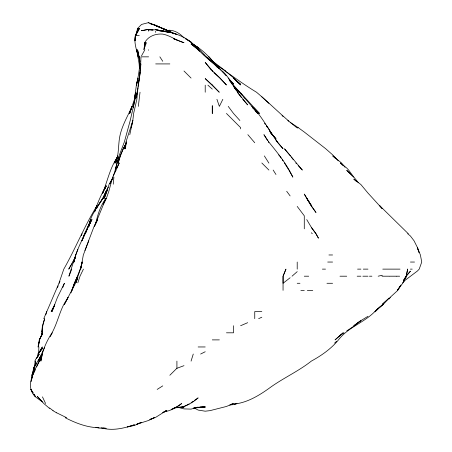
<?xml version="1.0" encoding="UTF-8"?>
<svg xmlns="http://www.w3.org/2000/svg" width="452" height="452" viewBox="0 0 452 452"><rect width="100%" height="100%" fill="white"/><g stroke="black" fill="none" stroke-linecap="round" stroke-linejoin="round"><path stroke-width="0.68" d="M38.533 355.323L38.883 346.961L37.968 346.961L39.606 339.887L38.403 346.317M140.431 70.354L140.984 56.845M35.307 364.329L35.375 361.114L35.335 364.301M133.419 107.666L135.56 92.225L134.459 99.299L129.707 113.452L131.973 106.378L129.3 113.452L132.153 106.378C127.95 115.52 122.78 124.328 120.305 134.159C117.876 143.646 119.401 153.748 115.633 162.986L117.774 155.912L114.977 162.986L117.746 156.55M41.511 335.384L42.804 325.734L44.635 318.66L42.465 325.734L41.979 332.152L42.375 325.734M144.352 49.127L144.713 42.691C148.211 36.103 155.657 33.516 162.76 34.103C170.393 35.544 176.512 40.748 183.987 42.691L173.698 38.77L176.913 40.053M140.459 70.354L140.843 63.918L138.385 85.151L140.318 71.642L138.193 85.151L136.86 99.299L133.628 113.452L132.809 120.531L129.792 134.679M113.237 184.213L113.898 177.139M140.024 92.225L138.335 106.378M144.663 47.194L144.832 45.912M145.007 44.624L145.262 42.691L143.708 49.771L146.431 42.691L144.713 42.691M38.375 346.317L39.267 339.887L42.465 333.779L39.267 339.887M125.859 145.617L125.379 148.832L126.04 141.758L132.865 120.531L131.216 127.605M126.148 143.685L126.334 142.403M42.036 334.74L42.324 332.808L41.725 335.384M138.035 87.722L135.69 98.66L137.436 92.225L135.08 99.299L130.221 120.531L124.424 141.758L119.068 155.912L115.226 170.059L116.848 164.912M138.25 86.434L138.459 85.151M49.545 408.427L43.861 403.568L37.358 396.494L42.465 401.975L34.968 396.494C26.843 387.432 31.307 377.686 35.64 368.188L41.426 357.052L39.194 361.114L42.409 354.04L40.866 361.114C42.217 350.876 46.432 341.401 52.036 332.808C56.952 323.835 59.127 313.739 63.698 304.625L68.088 297.427L64.325 304.507L75.484 283.28L80.405 269.126L82.236 262.047L80.19 269.126L70.975 292.873M31.075 381.697L32.42 375.267M82.213 262.047L80.851 268.482L83.326 254.973L88.778 240.82M136.114 34.973L137.504 28.538L141.532 24.448L148.606 22.6L169.839 31.516L173.963 33.787M115.384 170.059L117 162.986L119.074 157.194L117 162.986M41.929 334.74L42.398 332.808L39.573 339.887M77.846 249.442L75.71 254.973L73.975 262.047C76.015 252.041 80.546 242.758 85.208 233.746L91.021 219.593L88.671 226.667C90.36 213.304 100.999 203.88 105.881 191.88M31.583 379.77L32.708 375.267L35.392 369.623M35.392 362.351L33.877 368.188L35.392 364.346L35.375 361.114L35.386 363.843M32.132 377.838L31.894 375.267L33.996 368.188L32.73 374.623L33.482 368.188L41.013 355.809M136.583 34.329L138.165 28.538L136.171 34.973M113.412 176.06L116.802 164.912M115.294 171.992L116.034 170.059M45.771 314.795L46.697 311.581M134.832 98.016L134.459 99.299L136.38 85.151L137.911 78.072L136.555 85.151C138.21 75.8 140.629 66.404 139.284 56.845L139.866 63.918L139.035 56.845L137.577 49.771L139.498 58.777M95.395 224.74C97.587 215.423 100.073 206.168 105.994 198.366L103.915 202.49M191.066 361.114L193.264 354.04M126.43 141.758L124.215 148.832L125.797 144.973M77.846 282.856L80.004 276.2L83.417 269.126M75.71 254.973L68.913 276.2L70.772 271.776M102.694 193.219L103.338 191.292L102.638 193.219C107.582 180.913 110 167.426 117.91 156.499M76.501 281.297L77.846 277.336L75.987 282.619M94.875 211.231C97.7 202.468 101.401 193.959 106.152 186.066L103.429 191.292L106.152 185.721L104.892 188.817M94.886 211.231L96.914 205.44L94.462 211.875M82.213 240.176L84.49 233.746L90.106 221.955M120.407 155.912L118.158 162.986L120.305 155.584L123.147 148.832L126.464 142.934L123.232 148.832L120.661 155.268M62.822 287.387L64.387 283.28L57.427 297.427L52.048 311.581L54.765 304.507L51.2 311.581L54.506 305.688M71.015 271.115L71.749 269.126M32.075 375.267L34.731 368.188L31.894 375.267M74.891 258.188L73.394 262.047L75.377 256.905M43.771 318.66L58.929 283.28L63.8 269.126C75.563 248.521 84.298 226.215 96.835 206.033M73.699 262.047L74.456 260.12M75.987 282.686L76.682 280.912M57.393 287.794L58.167 285.856M59.195 283.28L59.969 281.347M81.309 235.673L82.089 233.746M82.247 240.176L84.891 233.746L81.755 240.82M84.925 250.493L93.976 226.667L97.525 219.593L94.315 226.667L103.028 205.44L106.389 198.366L108.836 191.292L112.689 177.139L119.215 162.986L116.616 168.777M105.87 191.93L103.05 198.366L105.932 191.292L108.243 187.235M35.392 364.346L33.685 368.188L36.9 363.148M36.539 358.543L38.539 354.04L37.979 354.04L42.465 348.39L38.047 354.04L38.171 355.967M107.446 190.004L104.299 198.366L109.192 184.213L112.893 177.873M36.567 367.013L39.075 361.702M137.38 32.668L139.352 28.538C131.538 37.363 135.95 46.98 138.25 56.845L136.719 49.771L139.419 58.777L136.73 49.771L139.137 63.918L139.425 68.421M73.128 262.047L74.846 258.51L73.128 262.047L74.354 259.691M102.999 204.264L105.87 198.366M44.562 347.577L38.166 361.114L40.426 356.984M222.842 99.299L219.367 106.378L216.926 99.299M96.722 208.389L99.078 203.982L103.762 197.23M109.859 183.625L112.847 177.726M117.718 156.499L114.333 162.986L117.61 157.087M109.864 183.636L112.921 177.873M39.816 351.679L42.335 346.961L38.047 354.04M75.337 257.335L68.732 269.126L72.1 263.657M50.161 336.768L52.313 332.808M37.33 357.577L39.267 354.04L35.392 359.803L34.883 361.114L35.137 363.843M141.532 55.822L144.877 49.771M139.352 28.538L135.317 35.618L135.035 40.765L135.317 35.618L139.25 35.618M400.896 285.048L397.794 290.353L390.065 297.427M39.358 361.114L40.047 359.945M98.214 205.44L102.96 198.366M400.037 286.223L397.387 290.353L402.698 283.28L406.54 276.2L403.342 281.172M389.195 298.941L390.302 297.427M404.546 280.596L402.675 282.935M404.229 280.545L403.342 281.63L417.495 270.946L419.213 269.126L421.733 262.047L420.4 254.973L417.495 247.899L418.993 252.402L417.495 247.656L414.072 240.82L410.422 236.017L407.698 233.746M378.273 308.546L375.041 311.869M379.234 307.541L380.674 306.021M378.816 307.806L375.041 311.581L383.132 304.507L389.195 298.004L382.115 304.507L389.195 298.134M169.839 375.267L176.913 368.256M376.053 310.366L378.075 308.411M213.807 72.682L219.836 78.072L226.446 84.976L219.367 77.36L212.649 70.998L212.293 71.331L212.293 70.614L205.214 62.523L206.553 63.918M334.599 343.091L336.616 341.26M292.043 276.2L297.207 271.641M339.661 335.87L335.056 339.887L343.164 332.808L339.661 335.791L344.023 332.808M374.815 311.581C364.425 322.299 349.311 326.886 339.661 338.412C332.13 348.108 322.05 355.244 311.355 361.097L311.332 361.114C298.088 371.584 282.455 378.386 268.9 388.454C258.572 395.816 247.029 402.692 234.181 404.088M383.296 304.507L377.765 308.699M290.127 277.748L283.054 283.28L283.088 276.2L285.958 269.126L283.054 276.2L283.054 290.353M191.066 402.704L193.241 401.223M194.332 400.478L198.14 397.884C191.625 403.563 183.84 407.93 174.98 407.777M177.438 406.388L181.625 403.568C176.512 407.642 170.551 410.857 164.025 411.857M346.735 330.921L353.814 326.208L360.888 320.547L353.814 325.734L360.888 320.643L367.968 316.31M157.166 389.421L162.76 385.878M189.213 403.879L183.987 406.659L176.913 407.41M200.615 354.04L205.214 351.741M172.783 408.619L176.913 406.738M258.64 318.66L261.827 317.214M338.282 160.85L332.587 154.787L325.508 148.578L304.281 132.029L298.207 127.605L297.207 128.04L297.207 127.605M240.594 325.734L247.673 322.688M171.122 409.45L176.913 407.145M177.195 368.188L183.987 365.668M164.534 411.512L166.901 410.648L162.76 412.619L166.364 410.648L155.686 417.343L149.849 419.473L154.279 417.721L148.606 420.467L136.549 424.298M137.171 423.914L141.532 422.366L134.459 425.434L127.379 426.959L134.459 424.795C123.854 428.338 111.994 431.231 101.005 427.739M231.593 404.054L233.52 403.568L226.446 406.461L209.982 410.648L205.214 411.196L198.14 410.071L194.015 407.8M378.171 276.2L382.115 275.268L382.115 276.2L389.195 276.2M193.637 408.077L198.14 407.15L191.066 409.122L183.987 408.902L178.839 407.529M141.532 30.329L141.532 30.691L148.606 29.323L153.109 30.024M141.532 30.691L148.606 29.414L152.465 30.052M234.209 404.048L236.972 403.568L233.52 404.602L229.661 405.015M193.637 408.224L205.214 406.614L198.784 407.263L205.214 407.325L200.072 407.026M166.618 30.555C173.223 29.188 179.749 33.075 183.987 37.94M148.606 30.041L155.686 29.736L165.336 31.374M176.913 407.631L183.987 407.625L182.06 407.455M137.504 28.538L137.894 28.538M141.532 56.845L148.606 56.845M155.686 63.918L169.839 63.918M212.293 70.998L212.649 70.998M298.207 127.605L296.715 127.605C282.675 116.531 270.189 103.694 256.493 92.225C245.385 85.507 234.842 77.829 224.243 70.382M328.926 254.973L332.587 254.973M327.711 262.047L332.587 262.047M410.422 262.047L414.524 262.047M322.389 269.126L325.508 269.126M357.56 269.126L360.888 269.126M363.312 269.126L367.968 269.126M382.759 269.126L400.014 269.126M410.422 269.126L412.201 269.126M304.281 276.2L308.705 276.2M339.994 276.2L346.735 276.2M357.176 276.2L360.888 276.2M362.866 276.2L367.968 276.2M369.431 276.2L371.9 276.2M389.545 276.2L396.268 276.2M396.444 276.2L399.675 276.2M297.207 283.28L299.97 283.28M326.96 283.28L332.587 283.28M300.862 290.353L304.281 290.353M307.32 290.353L312.761 290.353M261.827 311.581L254.747 311.581L254.747 318.66M226.446 332.808L233.52 332.808L233.52 325.734M212.293 339.887L219.367 339.887M198.14 346.961L205.214 346.961M168.551 31.222L169.839 31.25L169.839 30.103M159.545 30.855L160.833 30.939M162.76 30.945L155.686 29.736L169.839 32.663L162.76 30.956L159.545 30.708L169.839 31.776L176.913 34.431L169.839 32.188C177.478 34.166 184.885 37.16 191.066 42.183L185.755 38.866L191.066 42.115L198.14 48.178L206.225 56.845L214.338 63.918L217.542 67.478M102.937 427.835L106.152 428.332L99.078 428.089L95.858 427.366M97.146 427.394L99.078 427.733C87.213 427.62 75.642 423.049 65.19 417.721M162.76 31.075L164.692 31.442M149.894 23.504L155.686 25.227L168.071 30.979M149.894 23.555L155.686 25.521L169.839 31.374L173.963 33.849M172.783 33.228L169.839 31.516L155.686 25.645L169.839 31.374M66.676 417.721L56.619 412.772M162.76 28.538L168.065 31.058M211.135 60.043L225.531 70.998M193.422 44.641C200.75 48.607 206.92 54.432 212.293 60.737L208.847 56.845L221.011 70.06M215.966 64.596L225.299 70.998M52.929 410.648L56.619 412.851M193.422 44.675L198.14 47.562L193.422 44.471M290.127 122.368L297.207 126.927M218.293 67.568L219.367 68.297L218.288 67.421M49.545 407.936L53.104 410.648M287.805 120.531L288.738 121.266M234.611 79.366L240.594 84.247L233.52 78.072L240.594 84.942L233.52 77.8L226.446 71.908M261.827 96.835L268.9 103.378M282.059 115.576L283.054 116.43M234.515 87.903L240.594 93.338L254.747 109.678L251.933 106.378C264.454 118.859 271.07 135.781 283.054 148.685L277.008 141.758M356.453 181.438L353.814 179.128L360.888 184.535L367.968 193.06L382.115 208.536L379.465 205.44L408.309 233.746M234.565 87.982L239.283 92.225L233.52 86.535M207.909 85.151L212.293 89.112M335.226 158.2L332.762 155.912L341.537 162.986L345.006 167.251M253.312 107.282L259.51 113.452L239.989 92.225L233.52 85.908L239.617 92.225L229.339 80.253L233.345 85.151M229.096 79.507L233.52 83.806L228.232 78.072M205.214 56.076L214.203 63.918L217.491 67.478M203.253 54.138L204.728 55.59M183.987 70.998L191.066 78.072M226.446 113.452L240.594 127.605L240.594 128.871M261.827 162.986L268.9 170.059M216.971 66.325L218.887 68.252M342.836 165.443L340.401 162.986L346.735 168.031L348.622 170.059L353.814 177.139L346.735 170.353L353.814 177.071L358.295 182.58M271.087 133.052L275.974 139.137L271.093 133.284L275.974 138.544M298.139 165.59L302.337 170.059L284.517 148.832L290.45 155.912M311.355 232.752L312.276 233.746M199.518 51.347L191.066 42.691L198.377 49.771C207.095 59.189 217.904 66.337 226.446 75.817M226.006 75.337L222.039 70.998C229.164 76.631 232.062 85.547 237.967 92.225L235.741 89.739M239.899 120.531L233.52 113.452L228.232 106.378M242.357 95.383L240.594 93.423L241.447 94.491M243.679 96.852L245.442 98.813M278.692 154.883L279.602 155.912M242.769 99.299L247.673 104.887L237.413 92.225L241.464 97.632M295.806 162.986L296.506 163.788M247.854 134.679L254.747 142.742M253.419 108.491L252.527 107.435L253.877 108.909M252.555 107.406L253.871 108.949M255.572 110.932L257.623 113.452M255.51 111.045L256.273 112.006M206.417 63.918L211.542 70.45M255.521 110.972L256.301 111.966M291.274 156.997L293.337 159.72M311.355 227.582L315.976 233.746L318.434 238.17L316.016 233.746L310.942 226.667L306.733 219.593M231.221 82.97L232.034 84.061M286.692 191.292L290.127 195.914M297.207 206.423L304.281 215.796L304.281 228.836M264.51 123.249L265.296 124.34M311.744 206.637L316.004 212.519L311.355 205.829L304.281 194.077L310.569 204.852M270.861 133.052L271.641 134.137M279.986 156.46L281.133 158.098M282.285 159.742L283.054 160.839M268.324 141.758L268.9 142.595M310.914 205.44L311.355 206.106M159.85 56.845L162.76 61.286M269.595 130.933L270.29 132.001M270.991 133.074L271.686 134.148M272.375 134.679L267.895 127.605M273.149 170.059L275.974 174.506M264.347 155.912L268.9 163.11M284.444 162.986L288.845 170.059M267.59 140.578L263.928 134.679L268.9 142.154C277.85 153.115 286.777 164.257 292.856 177.139L289.167 170.624M269.991 131.668L270.714 132.877M42.465 396.873L45.612 403.568M138.984 56.845L139.385 58.777M297.207 262.047L297.207 269.126M205.214 85.151L205.214 92.225M176.913 361.114L176.913 368.188M155.686 31.239L155.686 32.408M148.606 22.6L148.606 23.046M148.606 29.323L148.606 31.177M148.606 49.771L148.606 50.274M212.293 105.791L212.293 113.452L212.293 105.791M407.653 269.126L406.297 276.2L403.342 280.878L406.184 276.2L410.422 271.155L406.037 276.2L403.342 281.41L406.184 276.2L407.653 269.126M90.694 219.593L88.722 226.667L90.694 219.593M90.242 222.169L89.157 225.384L90.236 222.169M74.388 283.28L71.874 290.353L74.405 283.28L77.608 276.2L74.388 283.28M96.886 220.881L96.197 222.808L96.886 220.881M88.219 226.667L85.292 233.746L88.23 226.667L91.999 219.593L88.219 226.667M125.944 144.115L123.611 148.832L125.955 144.115M30.86 389.421L33.115 392.957L30.86 389.421M198.14 49.573L191.066 44.008L198.14 49.601M217.35 65.907L216.344 65.111L217.361 65.907M212.293 84.959L205.214 78.597L219.248 92.225L212.293 84.959M258.058 113.452L254.747 110.034L258.041 113.452M277.279 141.758L275.974 140.143L277.257 141.758M267.669 127.605L266.443 125.972L267.669 127.605M311.355 205.44L306.767 198.366L311.355 205.44M35.392 396.494L33.877 394.133L35.392 396.494M139.922 61.348L139.651 60.059L139.928 61.348"/></g></svg>
